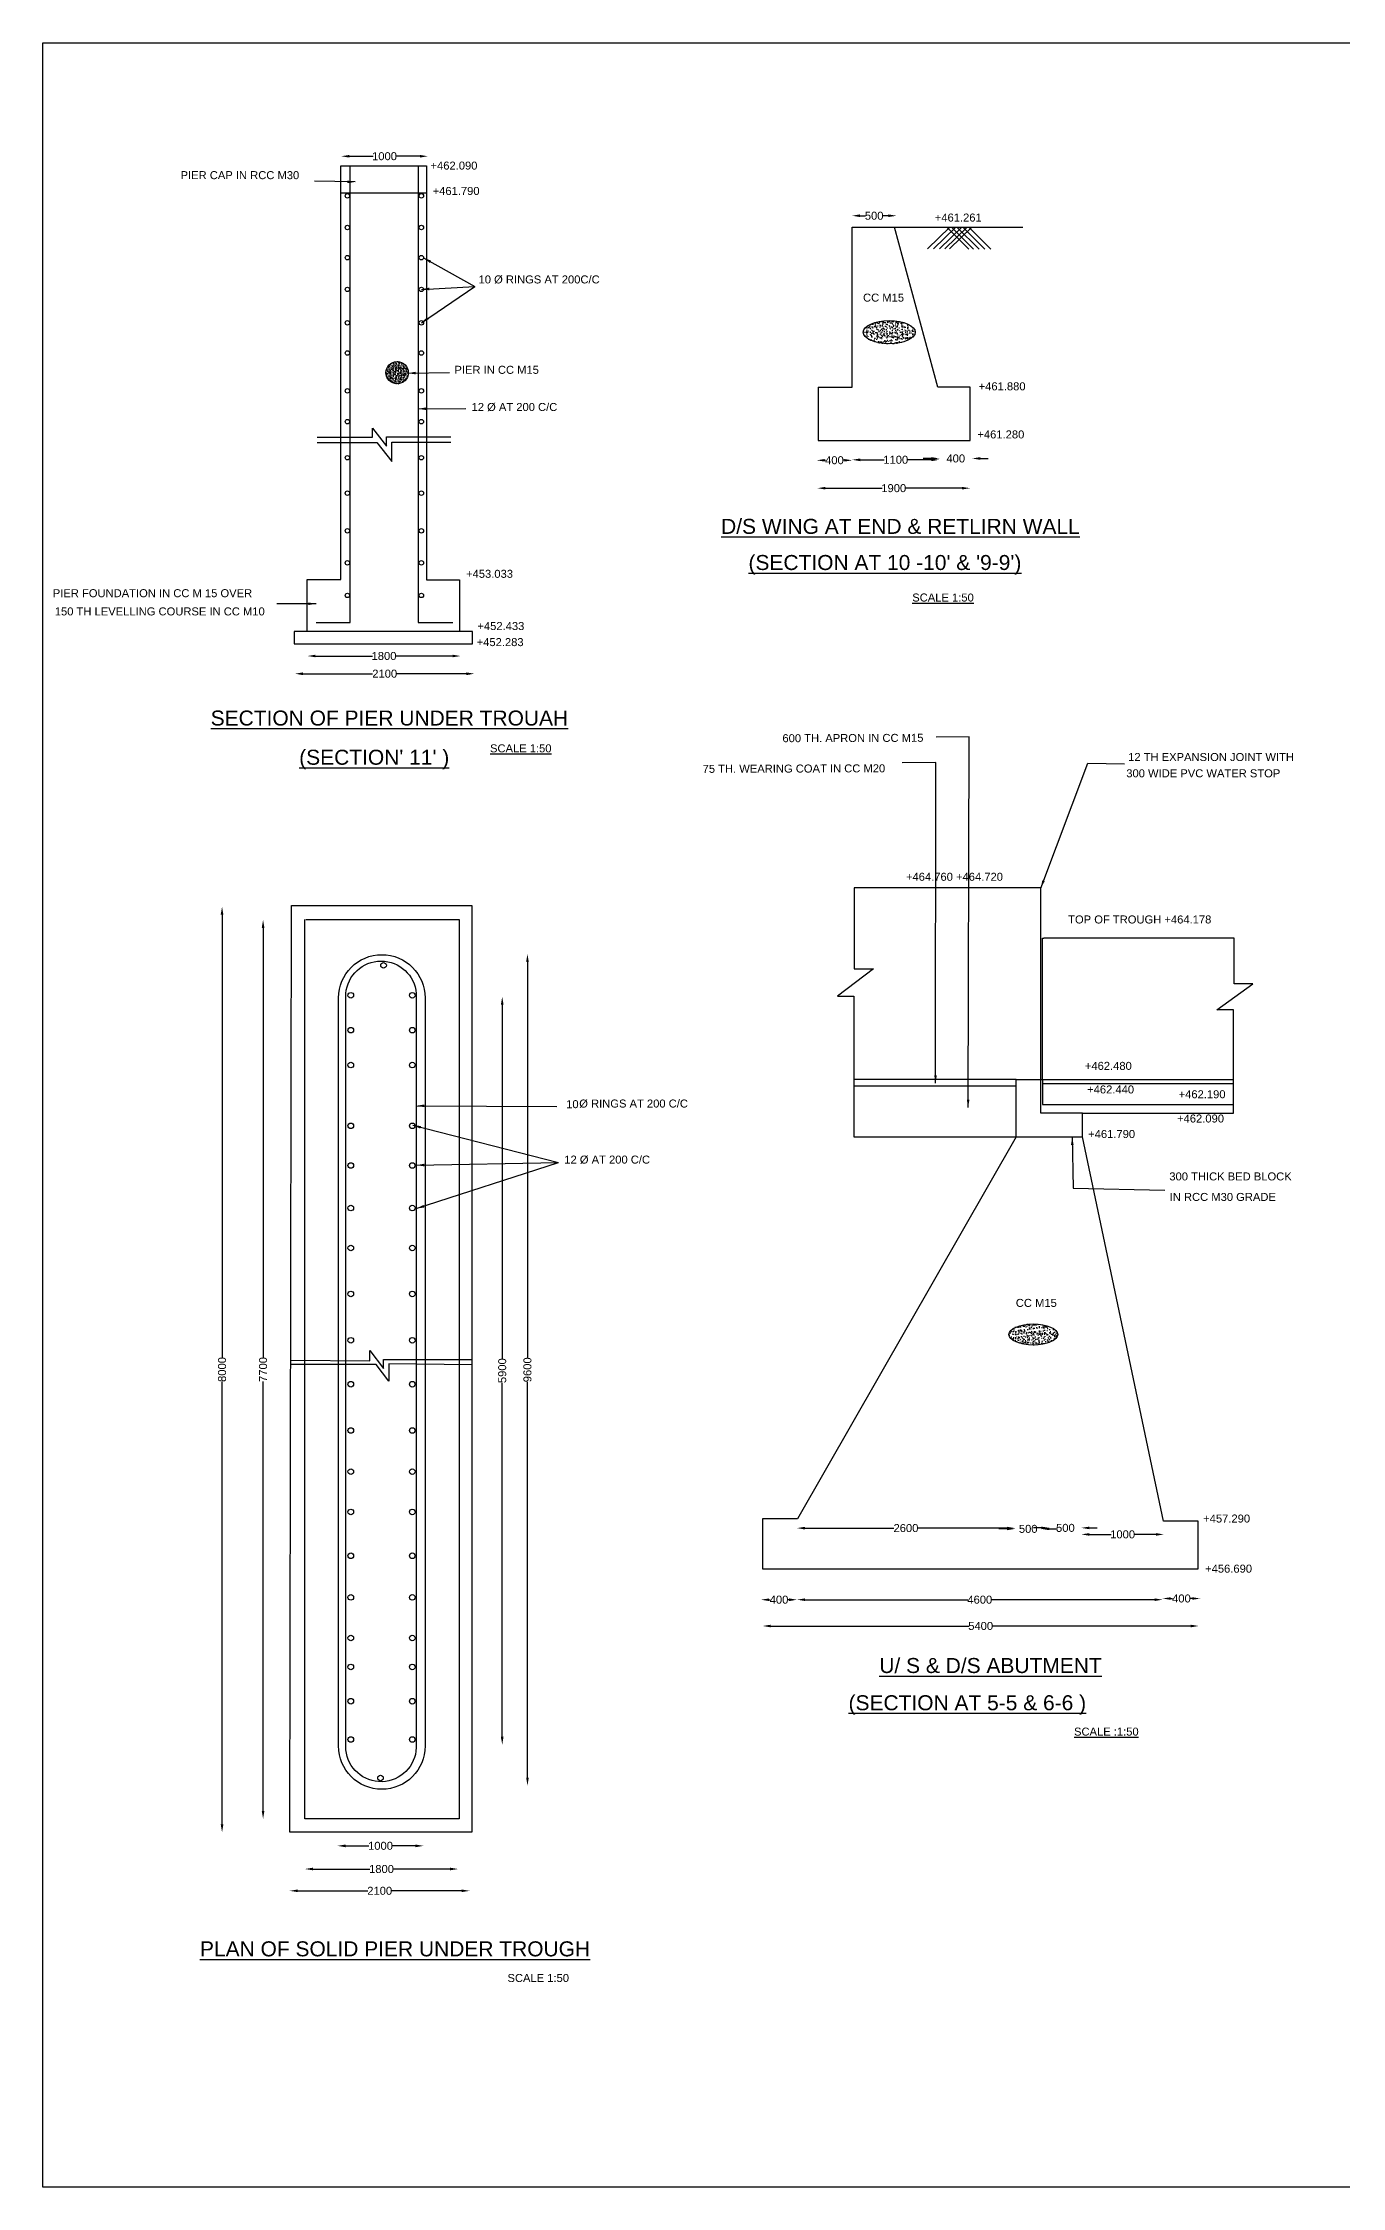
# Model space of a CAD drawing. Header units: millimetres. Extents: x 5124 to 2362688, y 2311 to 45694195.
# Drawn here: x 2332710 to 2345698, y 45672755 to 45694195 of the extents above; entities that cross this region are included whole.
import ezdxf

# ---------------------------------------------------------------- set-up
doc = ezdxf.new("R2010")
doc.units = ezdxf.units.MM
doc.header["$MEASUREMENT"] = 0
for name, color, linetype in [('DIMENSION', 7, 'Continuous'), ('DRAWING', 2, 'Continuous'), ('TEXT', 7, 'Continuous')]:
    doc.layers.add(name, color=color, linetype=linetype)
doc.styles.get("Standard").update_dxf_attribs({"font": 'arial.ttf', "height": 80})
doc.dimstyles.get("Standard").update_dxf_attribs({"dimtxt": 80, "dimasz": 80, "dimexe": 0.18, "dimexo": 0.0625, "dimgap": 0.09, "dimtad": 0, "dimdec": 0, "dimzin": 0, "dimdsep": 46, "dimtxsty": 'Standard', "dimcen": 0.09, "dimse1": 1, "dimse2": 1, "dimadec": 0, "dimazin": 0, "dimtfac": 1, "dimtdec": 0, "dimtofl": 0, "dimtmove": 0, "dimatfit": 3, "dimfxl": 1, "dimtolj": 1, "dimtzin": 0, "dimarcsym": 0})
pattern_1 = [(50, (0, 0), (71.72601826, -6.2752135), [7.5, -82.5]), (355, (0, 0), (-13.87513336, 75.21921337), [6, -66]), (100.4514, (5.98, -0.52), (57.85093817, 68.94395421), [6.374019, -70.1142112]), (46.1842, (0, 20), (106.72410486, -16.55190143), [11.25, -123.75]), (96.6356, (8.89, 18.62), (93.46627055, 97.4117871), [9.5610288, -105.1713]), (351.1842, (0, 20), (93.4661945, 97.4118601), [9, -99]), (21, (10, 15), (59.69070521, -40.26188907), [7.5, -82.5]), (326, (10, 15), (24.33153319, 72.5150045), [6, -66]), (71.4514, (14.974, 11.645), (84.02226286, 32.25304967), [6.374019, -70.1142112]), (37.5, (0, 0), (1.215985532, 33.289385383), [0, -65.2, 0, -67, 0, -66.25]), (7.5, (0, 0), (26.306953744, 39.441171188), [0, -38.2, 0, -63.7, 0, -25.25]), (327.5, (-22.3, 0), (53.382243617, -2.255487173), [0, -25, 0, -78, 0, -103.5]), (317.5, (-32.3, 0), (58.318616934, 10.010498233), [0, -32.5, 0, -51.8, 0, -73.5])]

# ---------------------------------------------------------------- blocks, each defined once
blk = doc.blocks.new('*D54')
at = {"layer": 'Defpoints', "color": 0, "transparency": 16777216}
for p in [(2335692, 45693065), (2336559, 45693061), (2336559, 45693059)]:
    blk.add_point(p, dxfattribs=at)
at = {"layer": 'DIMENSION', "color": 0, "lineweight": -2, "transparency": 16777216}
for p, q in [((2335772, 45693061), (2336010, 45693061)), ((2336479, 45693061), (2336241, 45693061))]:
    blk.add_line(p, q, dxfattribs=at)
at = {"layer": 'DIMENSION', "color": 0, "transparency": 16777216}
for points in [[(2335772, 45693074), (2335772, 45693048), (2335692, 45693061)], [(2336479, 45693074), (2336479, 45693048), (2336559, 45693061)]]:
    blk.add_solid(points, dxfattribs=at)
at = {"layer": 'DIMENSION', "color": 0, "transparency": 16777216, "insert": (2336125, 45693061), "char_height": 80, "attachment_point": 5}
blk.add_mtext('\\A1;1000', dxfattribs=at)
blk = doc.blocks.new('*D55')
at = {"layer": 'Defpoints', "color": 0, "transparency": 16777216}
for p in [(2335355, 45688080), (2336885, 45688066), (2336885, 45688064)]:
    blk.add_point(p, dxfattribs=at)
at = {"layer": 'DIMENSION', "color": 0, "lineweight": -2, "transparency": 16777216}
for p, q in [((2335435, 45688064), (2336004, 45688064)), ((2336805, 45688064), (2336235, 45688064))]:
    blk.add_line(p, q, dxfattribs=at)
at = {"layer": 'DIMENSION', "color": 0, "transparency": 16777216}
for points in [[(2335435, 45688077), (2335435, 45688051), (2335355, 45688064)], [(2336805, 45688077), (2336805, 45688051), (2336885, 45688064)]]:
    blk.add_solid(points, dxfattribs=at)
at = {"layer": 'DIMENSION', "color": 0, "transparency": 16777216, "insert": (2336120, 45688064), "char_height": 80, "attachment_point": 5}
blk.add_mtext('\\A1;1800', dxfattribs=at)
blk = doc.blocks.new('*D56')
at = {"layer": 'Defpoints', "color": 0, "transparency": 16777216}
for p in [(2335230, 45687887), (2335230, 45687884), (2337023, 45687874)]:
    blk.add_point(p, dxfattribs=at)
at = {"layer": 'DIMENSION', "color": 0, "lineweight": -2, "transparency": 16777216}
for p, q in [((2335310, 45687887), (2336006, 45687887)), ((2336943, 45687887), (2336247, 45687887))]:
    blk.add_line(p, q, dxfattribs=at)
at = {"layer": 'DIMENSION', "color": 0, "transparency": 16777216}
for points in [[(2335310, 45687900), (2335310, 45687873), (2335230, 45687887)], [(2336943, 45687900), (2336943, 45687873), (2337023, 45687887)]]:
    blk.add_solid(points, dxfattribs=at)
at = {"layer": 'DIMENSION', "color": 0, "transparency": 16777216, "insert": (2336127, 45687887), "char_height": 80, "attachment_point": 5}
blk.add_mtext('\\A1;2100', dxfattribs=at)
blk = doc.blocks.new('*D57')
at = {"layer": 'Defpoints', "color": 0, "transparency": 16777216}
for p in [(2340453, 45689739), (2341979, 45689752), (2341979, 45689742)]:
    blk.add_point(p, dxfattribs=at)
at = {"layer": 'DIMENSION', "color": 0, "lineweight": -2, "transparency": 16777216}
for p, q in [((2340533, 45689742), (2341100, 45689742)), ((2341899, 45689742), (2341332, 45689742))]:
    blk.add_line(p, q, dxfattribs=at)
at = {"layer": 'DIMENSION', "color": 0, "transparency": 16777216}
for points in [[(2340533, 45689755), (2340533, 45689729), (2340453, 45689742)], [(2341899, 45689755), (2341899, 45689729), (2341979, 45689742)]]:
    blk.add_solid(points, dxfattribs=at)
at = {"layer": 'DIMENSION', "color": 0, "transparency": 16777216, "insert": (2341216, 45689742), "char_height": 80, "attachment_point": 5}
blk.add_mtext('\\A1;1900', dxfattribs=at)
blk = doc.blocks.new('*D58')
at = {"layer": 'Defpoints', "color": 0, "transparency": 16777216}
for p in [(2340446, 45690021), (2340446, 45690017), (2340801, 45690005)]:
    blk.add_point(p, dxfattribs=at)
at = {"layer": 'DIMENSION', "color": 0, "lineweight": -2, "transparency": 16777216}
for p, q in [((2340526, 45690021), (2340533, 45690021)), ((2340721, 45690021), (2340713, 45690021))]:
    blk.add_line(p, q, dxfattribs=at)
at = {"layer": 'DIMENSION', "color": 0, "transparency": 16777216}
for points in [[(2340526, 45690034), (2340526, 45690008), (2340446, 45690021)], [(2340721, 45690034), (2340721, 45690008), (2340801, 45690021)]]:
    blk.add_solid(points, dxfattribs=at)
at = {"layer": 'DIMENSION', "color": 0, "transparency": 16777216, "insert": (2340623, 45690021), "char_height": 80, "attachment_point": 5}
blk.add_mtext('\\A1;400', dxfattribs=at)
blk = doc.blocks.new('*D59')
at = {"layer": 'Defpoints', "color": 0, "transparency": 16777216}
for p in [(2340801, 45690021), (2341671, 45690026), (2341671, 45690021)]:
    blk.add_point(p, dxfattribs=at)
at = {"layer": 'DIMENSION', "color": 0, "lineweight": -2, "transparency": 16777216}
for p, q in [((2340881, 45690026), (2341120, 45690026)), ((2341591, 45690026), (2341352, 45690026))]:
    blk.add_line(p, q, dxfattribs=at)
at = {"layer": 'DIMENSION', "color": 0, "transparency": 16777216}
for points in [[(2340881, 45690039), (2340881, 45690012), (2340801, 45690026)], [(2341591, 45690039), (2341591, 45690012), (2341671, 45690026)]]:
    blk.add_solid(points, dxfattribs=at)
at = {"layer": 'DIMENSION', "color": 0, "transparency": 16777216, "insert": (2341236, 45690026), "char_height": 80, "attachment_point": 5}
blk.add_mtext('\\A1;1100', dxfattribs=at)
blk = doc.blocks.new('*D60')
at = {"layer": 'Defpoints', "color": 0, "transparency": 16777216}
for p in [(2341671, 45690026), (2342001, 45690039), (2342001, 45690023)]:
    blk.add_point(p, dxfattribs=at)
at = {"layer": 'DIMENSION', "color": 0, "lineweight": -2, "transparency": 16777216}
for p, q in [((2341591, 45690039), (2341511, 45690039)), ((2342081, 45690039), (2342161, 45690039))]:
    blk.add_line(p, q, dxfattribs=at)
at = {"layer": 'DIMENSION', "color": 0, "transparency": 16777216}
for points in [[(2341591, 45690053), (2341591, 45690026), (2341671, 45690039)], [(2342081, 45690053), (2342081, 45690026), (2342001, 45690039)]]:
    blk.add_solid(points, dxfattribs=at)
at = {"layer": 'DIMENSION', "color": 0, "transparency": 16777216, "insert": (2341836, 45690039), "char_height": 80, "attachment_point": 5}
blk.add_mtext('\\A1;400', dxfattribs=at)
blk = doc.blocks.new('*D61')
at = {"layer": 'Defpoints', "color": 0, "transparency": 16777216}
for p in [(2340799, 45692484), (2341242, 45692480), (2341242, 45692466)]:
    blk.add_point(p, dxfattribs=at)
at = {"layer": 'DIMENSION', "color": 0, "lineweight": -2, "transparency": 16777216}
for p, q in [((2340879, 45692466), (2340932, 45692466)), ((2341162, 45692466), (2341109, 45692466))]:
    blk.add_line(p, q, dxfattribs=at)
at = {"layer": 'DIMENSION', "color": 0, "transparency": 16777216}
for points in [[(2340879, 45692480), (2340879, 45692453), (2340799, 45692466)], [(2341162, 45692480), (2341162, 45692453), (2341242, 45692466)]]:
    blk.add_solid(points, dxfattribs=at)
at = {"layer": 'DIMENSION', "color": 0, "transparency": 16777216, "insert": (2341020, 45692466), "char_height": 80, "attachment_point": 5}
blk.add_mtext('\\A1;500', dxfattribs=at)
blk = doc.blocks.new('*D77')
at = {"layer": 'Defpoints', "color": 0, "transparency": 16777216}
for p in [(2340249, 45679339), (2342428, 45679344), (2342428, 45679339)]:
    blk.add_point(p, dxfattribs=at)
at = {"layer": 'DIMENSION', "color": 0, "lineweight": -2, "transparency": 16777216}
for p, q in [((2340329, 45679344), (2341218, 45679344)), ((2342348, 45679344), (2341458, 45679344))]:
    blk.add_line(p, q, dxfattribs=at)
at = {"layer": 'DIMENSION', "color": 0, "transparency": 16777216}
for points in [[(2340329, 45679357), (2340329, 45679330), (2340249, 45679344)], [(2342348, 45679357), (2342348, 45679330), (2342428, 45679344)]]:
    blk.add_solid(points, dxfattribs=at)
at = {"layer": 'DIMENSION', "color": 0, "transparency": 16777216, "insert": (2341338, 45679344), "char_height": 80, "attachment_point": 5}
blk.add_mtext('\\A1;2600', dxfattribs=at)
blk = doc.blocks.new('*D78')
at = {"layer": 'Defpoints', "color": 0, "transparency": 16777216}
for p in [(2342428, 45679339), (2342692, 45679339), (2342692, 45679336)]:
    blk.add_point(p, dxfattribs=at)
at = {"layer": 'DIMENSION', "color": 0, "lineweight": -2, "transparency": 16777216}
for p, q in [((2342348, 45679336), (2342268, 45679336)), ((2342772, 45679336), (2342852, 45679336))]:
    blk.add_line(p, q, dxfattribs=at)
at = {"layer": 'DIMENSION', "color": 0, "transparency": 16777216}
for points in [[(2342348, 45679349), (2342348, 45679323), (2342428, 45679336)], [(2342772, 45679349), (2342772, 45679323), (2342692, 45679336)]]:
    blk.add_solid(points, dxfattribs=at)
at = {"layer": 'DIMENSION', "color": 0, "transparency": 16777216, "insert": (2342560, 45679336), "char_height": 80, "attachment_point": 5}
blk.add_mtext('\\A1;500', dxfattribs=at)
blk = doc.blocks.new('*D79')
at = {"layer": 'Defpoints', "color": 0, "transparency": 16777216}
for p in [(2342772, 45679336), (2343091, 45679346), (2343091, 45679336)]:
    blk.add_point(p, dxfattribs=at)
at = {"layer": 'DIMENSION', "color": 0, "lineweight": -2, "transparency": 16777216}
for p, q in [((2342692, 45679346), (2342612, 45679346)), ((2343171, 45679346), (2343251, 45679346))]:
    blk.add_line(p, q, dxfattribs=at)
at = {"layer": 'DIMENSION', "color": 0, "transparency": 16777216}
for points in [[(2342692, 45679359), (2342692, 45679333), (2342772, 45679346)], [(2343171, 45679359), (2343171, 45679333), (2343091, 45679346)]]:
    blk.add_solid(points, dxfattribs=at)
at = {"layer": 'DIMENSION', "color": 0, "transparency": 16777216, "insert": (2342932, 45679346), "char_height": 80, "attachment_point": 5}
blk.add_mtext('\\A1;500', dxfattribs=at)
blk = doc.blocks.new('*D80')
at = {"layer": 'Defpoints', "color": 0, "transparency": 16777216}
for p in [(2343091, 45679346), (2343917, 45679339), (2343917, 45679281)]:
    blk.add_point(p, dxfattribs=at)
at = {"layer": 'DIMENSION', "color": 0, "lineweight": -2, "transparency": 16777216}
for p, q in [((2343171, 45679281), (2343388, 45679281)), ((2343837, 45679281), (2343620, 45679281))]:
    blk.add_line(p, q, dxfattribs=at)
at = {"layer": 'DIMENSION', "color": 0, "transparency": 16777216}
for points in [[(2343171, 45679294), (2343171, 45679268), (2343091, 45679281)], [(2343837, 45679294), (2343837, 45679268), (2343917, 45679281)]]:
    blk.add_solid(points, dxfattribs=at)
at = {"layer": 'DIMENSION', "color": 0, "transparency": 16777216, "insert": (2343504, 45679281), "char_height": 80, "attachment_point": 5}
blk.add_mtext('\\A1;1000', dxfattribs=at)
blk = doc.blocks.new('*D81')
at = {"layer": 'Defpoints', "color": 0, "transparency": 16777216}
for p in [(2339890, 45678646), (2339890, 45678628), (2340249, 45678637)]:
    blk.add_point(p, dxfattribs=at)
at = {"layer": 'DIMENSION', "color": 0, "lineweight": -2, "transparency": 16777216}
for p, q in [((2339970, 45678628), (2339979, 45678628)), ((2340169, 45678628), (2340159, 45678628))]:
    blk.add_line(p, q, dxfattribs=at)
at = {"layer": 'DIMENSION', "color": 0, "transparency": 16777216}
for points in [[(2339970, 45678641), (2339970, 45678614), (2339890, 45678628)], [(2340169, 45678641), (2340169, 45678614), (2340249, 45678628)]]:
    blk.add_solid(points, dxfattribs=at)
at = {"layer": 'DIMENSION', "color": 0, "transparency": 16777216, "insert": (2340069, 45678628), "char_height": 80, "attachment_point": 5}
blk.add_mtext('\\A1;400', dxfattribs=at)
blk = doc.blocks.new('*D82')
at = {"layer": 'Defpoints', "color": 0, "transparency": 16777216}
for p in [(2340249, 45678628), (2343904, 45678628), (2343904, 45678604)]:
    blk.add_point(p, dxfattribs=at)
at = {"layer": 'DIMENSION', "color": 0, "lineweight": -2, "transparency": 16777216}
for p, q in [((2340329, 45678628), (2341955, 45678628)), ((2343824, 45678628), (2342197, 45678628))]:
    blk.add_line(p, q, dxfattribs=at)
at = {"layer": 'DIMENSION', "color": 0, "transparency": 16777216}
for points in [[(2340329, 45678641), (2340329, 45678615), (2340249, 45678628)], [(2343824, 45678641), (2343824, 45678615), (2343904, 45678628)]]:
    blk.add_solid(points, dxfattribs=at)
at = {"layer": 'DIMENSION', "color": 0, "transparency": 16777216, "insert": (2342076, 45678628), "char_height": 80, "attachment_point": 5}
blk.add_mtext('\\A1;4600', dxfattribs=at)
blk = doc.blocks.new('*D83')
at = {"layer": 'Defpoints', "color": 0, "transparency": 16777216}
for p in [(2343904, 45678628), (2344280, 45678640), (2344280, 45678628)]:
    blk.add_point(p, dxfattribs=at)
at = {"layer": 'DIMENSION', "color": 0, "lineweight": -2, "transparency": 16777216}
for p, q in [((2343984, 45678640), (2344002, 45678640)), ((2344200, 45678640), (2344182, 45678640))]:
    blk.add_line(p, q, dxfattribs=at)
at = {"layer": 'DIMENSION', "color": 0, "transparency": 16777216}
for points in [[(2343984, 45678653), (2343984, 45678627), (2343904, 45678640)], [(2344200, 45678653), (2344200, 45678627), (2344280, 45678640)]]:
    blk.add_solid(points, dxfattribs=at)
at = {"layer": 'DIMENSION', "color": 0, "transparency": 16777216, "insert": (2344092, 45678640), "char_height": 80, "attachment_point": 5}
blk.add_mtext('\\A1;400', dxfattribs=at)
blk = doc.blocks.new('*D84')
at = {"layer": 'Defpoints', "color": 0, "transparency": 16777216}
for p in [(2339905, 45678397), (2339905, 45678365), (2344265, 45678360)]:
    blk.add_point(p, dxfattribs=at)
at = {"layer": 'DIMENSION', "color": 0, "lineweight": -2, "transparency": 16777216}
for p, q in [((2339985, 45678365), (2341966, 45678365)), ((2344185, 45678365), (2342204, 45678365))]:
    blk.add_line(p, q, dxfattribs=at)
at = {"layer": 'DIMENSION', "color": 0, "transparency": 16777216}
for points in [[(2339985, 45678378), (2339985, 45678352), (2339905, 45678365)], [(2344185, 45678378), (2344185, 45678352), (2344265, 45678365)]]:
    blk.add_solid(points, dxfattribs=at)
at = {"layer": 'DIMENSION', "color": 0, "transparency": 16777216, "insert": (2342085, 45678365), "char_height": 80, "attachment_point": 5}
blk.add_mtext('\\A1;5400', dxfattribs=at)
blk = doc.blocks.new('*D90')
at = {"layer": 'Defpoints', "color": 0, "transparency": 16777216}
for p in [(2336975, 45675717), (2335178, 45675702), (2336975, 45675696)]:
    blk.add_point(p, dxfattribs=at)
at = {"layer": 'DIMENSION', "color": 0, "lineweight": -2, "transparency": 16777216}
for p, q in [((2335258, 45675717), (2335957, 45675717)), ((2336895, 45675717), (2336197, 45675717))]:
    blk.add_line(p, q, dxfattribs=at)
at = {"layer": 'DIMENSION', "color": 0, "transparency": 16777216}
for points in [[(2335258, 45675731), (2335258, 45675704), (2335178, 45675717)], [(2336895, 45675731), (2336895, 45675704), (2336975, 45675717)]]:
    blk.add_solid(points, dxfattribs=at)
at = {"layer": 'DIMENSION', "color": 0, "transparency": 16777216, "insert": (2336077, 45675717), "char_height": 80, "attachment_point": 5}
blk.add_mtext('\\A1;2100', dxfattribs=at)
blk = doc.blocks.new('*D91')
at = {"layer": 'Defpoints', "color": 0, "transparency": 16777216}
for p in [(2335330, 45675935), (2335330, 45675935), (2336860, 45675935)]:
    blk.add_point(p, dxfattribs=at)
at = {"layer": 'DIMENSION', "color": 0, "lineweight": -2, "transparency": 16777216}
for p, q in [((2335410, 45675935), (2335979, 45675935)), ((2336780, 45675935), (2336210, 45675935))]:
    blk.add_line(p, q, dxfattribs=at)
at = {"layer": 'DIMENSION', "color": 0, "transparency": 16777216}
for points in [[(2335410, 45675949), (2335410, 45675922), (2335330, 45675935)], [(2336780, 45675949), (2336780, 45675922), (2336860, 45675935)]]:
    blk.add_solid(points, dxfattribs=at)
at = {"layer": 'DIMENSION', "color": 0, "transparency": 16777216, "insert": (2336095, 45675935), "char_height": 80, "attachment_point": 5}
blk.add_mtext('\\A1;1800', dxfattribs=at)
blk = doc.blocks.new('*D92')
at = {"layer": 'Defpoints', "color": 0, "transparency": 16777216}
for p in [(2335655, 45676167), (2335655, 45676167), (2336514, 45676164)]:
    blk.add_point(p, dxfattribs=at)
at = {"layer": 'DIMENSION', "color": 0, "lineweight": -2, "transparency": 16777216}
for p, q in [((2335735, 45676167), (2335969, 45676167)), ((2336434, 45676167), (2336200, 45676167))]:
    blk.add_line(p, q, dxfattribs=at)
at = {"layer": 'DIMENSION', "color": 0, "transparency": 16777216}
for points in [[(2335735, 45676180), (2335735, 45676153), (2335655, 45676167)], [(2336434, 45676180), (2336434, 45676153), (2336514, 45676167)]]:
    blk.add_solid(points, dxfattribs=at)
at = {"layer": 'DIMENSION', "color": 0, "transparency": 16777216, "insert": (2336085, 45676167), "char_height": 80, "attachment_point": 5}
blk.add_mtext('\\A1;1000', dxfattribs=at)
blk = doc.blocks.new('*D93')
at = {"layer": 'Defpoints', "color": 0, "transparency": 16777216}
for p in [(2337567, 45685085), (2337551, 45676769), (2337554, 45676769)]:
    blk.add_point(p, dxfattribs=at)
at = {"layer": 'DIMENSION', "color": 0, "lineweight": -2, "transparency": 16777216}
for p, q in [((2337554, 45685005), (2337554, 45681046)), ((2337554, 45676849), (2337554, 45680807))]:
    blk.add_line(p, q, dxfattribs=at)
at = {"layer": 'DIMENSION', "color": 0, "transparency": 16777216}
for points in [[(2337541, 45685005), (2337567, 45685005), (2337554, 45685085)], [(2337541, 45676849), (2337567, 45676849), (2337554, 45676769)]]:
    blk.add_solid(points, dxfattribs=at)
at = {"layer": 'DIMENSION', "color": 0, "transparency": 16777216, "insert": (2337554, 45680927), "char_height": 80, "attachment_point": 5, "rotation": 90}
blk.add_mtext('\\A1;9600', dxfattribs=at)
blk = doc.blocks.new('*D94')
at = {"layer": 'Defpoints', "color": 0, "transparency": 16777216}
for p in [(2337302, 45684657), (2337303, 45684657), (2337278, 45677178)]:
    blk.add_point(p, dxfattribs=at)
at = {"layer": 'DIMENSION', "color": 0, "lineweight": -2, "transparency": 16777216}
for p, q in [((2337302, 45684577), (2337302, 45681037)), ((2337302, 45677258), (2337302, 45680798))]:
    blk.add_line(p, q, dxfattribs=at)
at = {"layer": 'DIMENSION', "color": 0, "transparency": 16777216}
for points in [[(2337288, 45684577), (2337315, 45684577), (2337302, 45684657)], [(2337288, 45677258), (2337315, 45677258), (2337302, 45677178)]]:
    blk.add_solid(points, dxfattribs=at)
at = {"layer": 'DIMENSION', "color": 0, "transparency": 16777216, "insert": (2337302, 45680918), "char_height": 80, "attachment_point": 5, "rotation": 90}
blk.add_mtext('\\A1;5900', dxfattribs=at)
blk = doc.blocks.new('*D95')
at = {"layer": 'Defpoints', "color": 0, "transparency": 16777216}
for p in [(2334911, 45685426), (2334920, 45685426), (2334863, 45676435)]:
    blk.add_point(p, dxfattribs=at)
at = {"layer": 'DIMENSION', "color": 0, "lineweight": -2, "transparency": 16777216}
for p, q in [((2334911, 45685346), (2334911, 45681049)), ((2334911, 45676515), (2334911, 45680811))]:
    blk.add_line(p, q, dxfattribs=at)
at = {"layer": 'DIMENSION', "color": 0, "transparency": 16777216}
for points in [[(2334898, 45685346), (2334924, 45685346), (2334911, 45685426)], [(2334898, 45676515), (2334924, 45676515), (2334911, 45676435)]]:
    blk.add_solid(points, dxfattribs=at)
at = {"layer": 'DIMENSION', "color": 0, "transparency": 16777216, "insert": (2334911, 45680930), "char_height": 80, "attachment_point": 5, "rotation": 90}
blk.add_mtext('\\A1;7700', dxfattribs=at)
blk = doc.blocks.new('*D96')
at = {"layer": 'Defpoints', "color": 0, "transparency": 16777216}
for p in [(2334539, 45685557), (2334501, 45676303), (2334504, 45676303)]:
    blk.add_point(p, dxfattribs=at)
at = {"layer": 'DIMENSION', "color": 0, "lineweight": -2, "transparency": 16777216}
for p, q in [((2334501, 45685477), (2334501, 45681049)), ((2334501, 45676383), (2334501, 45680810))]:
    blk.add_line(p, q, dxfattribs=at)
at = {"layer": 'DIMENSION', "color": 0, "transparency": 16777216}
for points in [[(2334487, 45685477), (2334514, 45685477), (2334501, 45685557)], [(2334487, 45676383), (2334514, 45676383), (2334501, 45676303)]]:
    blk.add_solid(points, dxfattribs=at)
at = {"layer": 'DIMENSION', "color": 0, "transparency": 16777216, "insert": (2334501, 45680930), "char_height": 80, "attachment_point": 5, "rotation": 90}
blk.add_mtext('\\A1;8000', dxfattribs=at)

msp = doc.modelspace()

# ---------------------------------------------------------------- hatches: boundary and pattern name
at = {"layer": 'DRAWING'}
h = msp.add_hatch(dxfattribs=at)
h.set_pattern_fill('AR-CONC', color=0, scale=10, style=0)
h.set_pattern_definition(pattern_1)
edge = h.paths.add_edge_path()
edge.add_ellipse((2341170.9, 45691302), major_axis=(-260.5, 0), ratio=0.4427084, start_angle=0, end_angle=360)
h = msp.add_hatch(dxfattribs=at)
h.set_pattern_fill('AR-CONC', color=0, scale=10, style=0)
h.set_pattern_definition(pattern_1)
edge = h.paths.add_edge_path()
edge.add_ellipse((2342611.3, 45681280), major_axis=(-243.4, 0), ratio=0.4341701, start_angle=0, end_angle=360)
at = {"layer": 'TEXT'}
h = msp.add_hatch(dxfattribs=at)
h.set_pattern_fill('AR-CONC', color=256, scale=5, style=0)
h.set_pattern_definition([(50, (0, 0), (35.86300913, -3.13760675), [3.75, -41.25]), (355, (0, 0), (-6.93756668, 37.609606685), [3, -33]), (100.4514, (2.99, -0.26), (28.925469086, 34.471977103), [3.1870095, -35.0571056]), (46.1842, (0, 10), (53.36205243, -8.275950716), [5.625, -61.875]), (96.6356, (4.447, 9.31), (46.73313528, 48.705893545), [4.7805144, -52.58565]), (351.1842, (0, 10), (46.73309726, 48.705930046), [4.5, -49.5]), (21, (5, 7.5), (29.845352606, -20.130944533), [3.75, -41.25]), (326, (5, 7.5), (12.165766596, 36.257502252), [3, -33]), (71.4514, (7.487, 5.822), (42.01113143, 16.126524835), [3.1870095, -35.0571056]), (37.5, (0, 0), (0.607992766, 16.6446926916), [0, -32.6, 0, -33.5, 0, -33.125]), (7.5, (0, 0), (13.153476872, 19.720585594), [0, -19.1, 0, -31.85, 0, -12.625]), (327.5, (-11.15, 0), (26.6911218086, -1.1277435867), [0, -12.5, 0, -39, 0, -51.75]), (317.5, (-16.15, 0), (29.159308467, 5.005249117), [0, -16.25, 0, -25.9, 0, -36.75])])
h.paths.add_polyline_path([(2336362.8, 45690896.7, 1), (2336139.6, 45690896.7, 1)])

# ---------------------------------------------------------------- linework, layer by layer
at = {"layer": 'DRAWING', "color": 0}
for points in [[(2335350.3, 45688310.4), (2335350.3, 45688828.6), (2335687.6, 45688828.6), (2335687.6, 45692964.3), (2336545.6, 45692964.3), (2336545.6, 45688826.5), (2336874.6, 45688826.5), (2336874.6, 45688310.4)], [(2335440.1, 45688400.2), (2335780.9, 45688400.2), (2335780.9, 45692964.3)], [(2336460.1, 45692964.3), (2336460.1, 45688397.5), (2336806.4, 45688397.5)], [(2335687.6, 45692695), (2336545.6, 45692695)], [(2340799.8, 45690751.1), (2340799.8, 45692351.8), (2342507.9, 45692351.8)], [(2341981.3, 45690751.1), (2341655.1, 45690751.1), (2341222.8, 45692351.8)], [(2341554.6, 45692134), (2341777.3, 45692351.8)], [(2341614.7, 45692134), (2341837.3, 45692351.8)], [(2341673.2, 45692134), (2341895.8, 45692351.8)], [(2341727.1, 45692134), (2341949.7, 45692351.8)], [(2341968.1, 45692133.2), (2341747, 45692351.8)], [(2341774.2, 45692134), (2341996.9, 45692351.8)], [(2342013.7, 45692133.2), (2341792.6, 45692351.8)], [(2342069.2, 45692133.2), (2341848, 45692351.8)], [(2342127.7, 45692133.2), (2341906.6, 45692351.8)], [(2342187.7, 45692133.2), (2341966.6, 45692351.8)], [(2340459.6, 45690751.1), (2340459.6, 45690217.5), (2341981.3, 45690217.5), (2341981.3, 45690751.1)], [(2340459.6, 45690751.1), (2340799.8, 45690751.1)], [(2335451.3, 45690251.1), (2336004.4, 45690251.1), (2336004.4, 45690341.6), (2336143.8, 45690163.3), (2336143.8, 45690255.1), (2336787.5, 45690255.1)], [(2335451.3, 45690198.4), (2336049.5, 45690198.4), (2336196.5, 45690010.5), (2336196.5, 45690202.5), (2336787.5, 45690202.5)], [(2342685.2, 45685746.6), (2340819.2, 45685746.6), (2340819.2, 45684936.8), (2341013.7, 45684936.8), (2340652.3, 45684663.4), (2340818.3, 45684663.4), (2340818.3, 45683255.1), (2342438.5, 45683255.1), (2340254.5, 45679435.7), (2339905.2, 45679435.7), (2339905.2, 45678937.1), (2344259.2, 45678937.1), (2344259.2, 45679412.9), (2343913, 45679412.9), (2343104.5, 45683255.1), (2343104.5, 45683494.2), (2344613, 45683494.2)], [(2342685.2, 45683829.6), (2342685.2, 45685241.8), (2342685.2, 45685746.6)], [(2335194.4, 45685569.4), (2336998.2, 45685569.4), (2336998.2, 45676305.2), (2335179.8, 45676305.2), (2335194.4, 45685569.4)], [(2335337.7, 45685428.1), (2336871.2, 45685428.1), (2336871.2, 45676437), (2335328.3, 45676437), (2335328.3, 45685428.1)], [(2342704.4, 45683829.6), (2342704.4, 45685241.7), (2342715, 45685241.7)], [(2344620.1, 45685241.7), (2342715, 45685241.7)], [(2344613, 45683494.2), (2344613, 45684524.8), (2344447.3, 45684524.8), (2344806.2, 45684784.6), (2344620.1, 45684784.6), (2344620.1, 45685241.7)], [(2342438.5, 45683255.1), (2342438.5, 45683829.6), (2340818.3, 45683829.6)], [(2342438.5, 45683762.3), (2340818.3, 45683762.3)], [(2342438.5, 45683829.6), (2344613, 45683829.6)], [(2343104.5, 45683494.2), (2342685.2, 45683494.2), (2342685.2, 45683829.6)], [(2342704.4, 45683829.6), (2342704.4, 45683579.6), (2344613, 45683579.6)], [(2342704.4, 45683790.8), (2344613, 45683790.8)], [(2342438.5, 45683255.1), (2343104.5, 45683255.1)], [(2335187.2, 45681021.7), (2335187.2, 45681021.7), (2335979.4, 45681016.9), (2335979.4, 45681120.1), (2336116.3, 45680941.3), (2336116.3, 45681031.3), (2336998.2, 45681031.3)], [(2336998.2, 45680977.2), (2336998.2, 45680977.2), (2336169.1, 45680986.4), (2336167.2, 45680814.6), (2336042.2, 45680979.2), (2335187.1, 45680980.5)]]:
    msp.add_lwpolyline(points, dxfattribs=at)
msp.add_lwpolyline([(2335222.6, 45688185.7), (2337004.2, 45688185.7), (2337004.2, 45688310.4), (2335222.6, 45688310.4)], close=True, dxfattribs=at)
for points in [[(2335665.8, 45677157.9), (2335665.8, 45684644.8, -1), (2336530.8, 45684644.8), (2336530.8, 45677165.5, -1), (2335665, 45677165.5)], [(2335738.5, 45684688, -0.9241807), (2336442.5, 45684688), (2336442.5, 45677149.6, -0.9374465), (2335738.5, 45677127.5)], [(2335738.5, 45677127.5), (2335738.5, 45684688, -1)]]:
    msp.add_lwpolyline(points, format="xyb", dxfattribs=at)
for centre in [(2335754, 45692664.9), (2336493.2, 45692664.9), (2335754, 45692348.2), (2336493.2, 45692348.2), (2335754, 45692047.6), (2336493.2, 45692047.6), (2335754, 45691729.6), (2336493.2, 45691729.6), (2335754, 45691396.1), (2336493.2, 45691396.1), (2335754, 45691093.6), (2336493.2, 45691093.6), (2335754, 45690714.8), (2336493.2, 45690714.8), (2335754, 45690407.1), (2336493.2, 45690407.1), (2335754, 45690046.5), (2336493.2, 45690046.5), (2335754, 45689692.3), (2336493.2, 45689692.3), (2335754, 45689316.2), (2336493.2, 45689316.2), (2335754, 45688995.6), (2336493.2, 45688995.6), (2335754, 45688669.8), (2336493.2, 45688669.8)]:
    msp.add_circle(centre, 22.4, dxfattribs=at)
for centre, major_axis, ratio in [((2341170.9, 45691302), (-260.5, 0), 0.4427084), ((2342611.3, 45681280), (-243.4, 0), 0.4341701)]:
    msp.add_ellipse(centre, major_axis=major_axis, ratio=ratio, dxfattribs=at)
at = {"layer": 'TEXT', "color": 0}
msp.add_lwpolyline([(2362665.8, 45672754.5), (2332709.7, 45672754.5), (2332709.7, 45694194.6), (2362665.8, 45694194.6)], close=True, dxfattribs=at)
at = {"layer": 'TEXT'}
for centre, radius in [((2336251.2, 45690896.7), 111.6), ((2336115.5, 45684971.1), 28), ((2335787.8, 45684671.8), 28), ((2336402.8, 45684671.8), 28), ((2335787.8, 45684322.8), 28), ((2336402.8, 45684322.8), 28), ((2335787.8, 45683973.7), 28), ((2336402.8, 45683973.7), 28), ((2335787.8, 45683366.5), 28), ((2336402.8, 45683366.5), 28), ((2335787.8, 45682969.6), 28), ((2336402.8, 45682969.6), 28), ((2335787.8, 45682544.1), 28), ((2336402.8, 45682544.1), 28), ((2335787.8, 45682144.6), 28), ((2336402.8, 45682144.6), 28), ((2335787.8, 45681685.6), 28), ((2336402.8, 45681685.6), 28), ((2335787.8, 45681221.8), 28), ((2336402.8, 45681221.8), 28), ((2335787.8, 45680782.7), 28), ((2336402.8, 45680782.7), 28), ((2335787.8, 45680319.6), 28), ((2336402.8, 45680319.6), 28), ((2335787.8, 45679908.2), 28), ((2336402.8, 45679908.2), 28), ((2335787.8, 45679505.5), 28), ((2336402.8, 45679505.5), 28), ((2335787.8, 45679067.4), 28), ((2336402.8, 45679067.4), 28), ((2335787.8, 45678651.3), 28), ((2336402.8, 45678651.3), 28), ((2335787.8, 45678245.2), 28), ((2336402.8, 45678245.2), 28), ((2335787.8, 45677955.4), 28), ((2336402.8, 45677955.4), 28), ((2335787.8, 45677613.1), 28), ((2336402.8, 45677613.1), 28), ((2335787.8, 45677230.5), 28), ((2336402.8, 45677230.5), 28), ((2336084.6, 45676845.3), 28)]:
    msp.add_circle(centre, radius, dxfattribs=at)

# ---------------------------------------------------------------- texts
at = {"layer": 'TEXT', "color": 0}
for s, height, p in [('PIER CAP IN RCC M30', 80, (2334086.3, 45692832.1)), ('+462.090', 80, (2336584.6, 45692927.6)), ('+461.790', 80, (2336606.1, 45692674.1)), ('+461.261', 80, (2341626.1, 45692407.9)), ('10 Ø RINGS AT 200C/C', 80, (2337065.1, 45691789.4)), ('CC M15', 80, (2340909, 45691607.4)), ('PIER IN CC M15', 80, (2336824, 45690885.6)), ('+461.880', 80, (2342064.6, 45690720.7)), ('12 Ø AT 200 C/C', 80, (2336995.3, 45690513.9)), ('+461.280', 80, (2342052.1, 45690239.7)), ('%%UD/S WING AT END & RETLIRN WALL', 150, (2339490, 45689285.4)), ("%%U(SECTION AT 10 -10' & '9-9')", 150, (2339763.6, 45688923.9)), ('+453.033', 80, (2336940.2, 45688846)), ('PIER FOUNDATION IN CC M 15 OVER', 80, (2332808.6, 45688652.1)), ('%%USCALE 1:50', 80, (2341400.9, 45688608.8)), ('150 TH LEVELLING COURSE IN CC M10', 80, (2332828.6, 45688469.9)), ('+452.433', 80, (2337053.6, 45688323.7)), ('+452.283', 80, (2337046.2, 45688163)), ('%%USECTION OF PIER UNDER TROUAH', 150, (2334387, 45687368.8)), ("%%U(SECTION' 11' )", 150, (2335272, 45686976.7)), ('%%USCALE 1:50', 80, (2337179.6, 45687100.7)), ('12 TH EXPANSION JOINT WITH', 80, (2343559.3, 45687013.9)), ('300 WIDE PVC WATER STOP', 80, (2343540.7, 45686851.3)), ('+464.760 +464.720', 80, (2341338.2, 45685816.5)), ('TOP OF TROUGH +464.178', 80, (2342959.6, 45685389.7)), ('+462.480', 80, (2343126.6, 45683925.8)), ('+462.440', 80, (2343149.2, 45683690.1)), ('+462.190', 80, (2344063.9, 45683642)), ('10 ', 80, (2337941.1, 45683542.9)), ('Ø RINGS AT 200 C/C', 80, (2338071.7, 45683549.1)), ('+462.090', 80, (2344048.4, 45683399.4)), ('+461.790', 80, (2343159.4, 45683244.5)), ('12 Ø AT 200 C/C', 80, (2337922.4, 45682988.7)), ('300 THICK BED BLOCK', 80, (2343971.1, 45682820.5)), ('IN RCC M30 GRADE', 80, (2343974.6, 45682615.3)), ('CC M15', 80, (2342436.2, 45681555.6)), ('+457.290', 80, (2344309.2, 45679399.7)), ('+456.690', 80, (2344328.7, 45678898.6)), ('%%UU/ S & D/S ABUTMENT', 150, (2341071.6, 45677895)), ('%%U(SECTION AT 5-5 & 6-6 )', 150, (2340764, 45677522.8)), ('%%USCALE :1:50', 80, (2343018.1, 45677269.1)), ('%%UPLAN OF SOLID PIER UNDER TROUGH', 150, (2334280.2, 45675062.1)), ('SCALE 1:50', 80, (2337354.5, 45674805.7))]:
    msp.add_text(s, height=height, dxfattribs=at).set_placement(p)
for s, p in [('600 TH. APRON IN CC M15', (2340103.2, 45687201.8)), ('75 TH. WEARING COAT IN CC M20', (2339305.2, 45686895.5))]:
    msp.add_text(s, height=80, rotation=0.17865, dxfattribs=at).set_placement(p)

# ---------------------------------------------------------------- dimensions: what is measured, and where the dimension line sits
at = {"layer": 'DIMENSION', "color": 0}
for base, p1, p2, text, picture, middle in [((2336558.9, 45693060.9), (2335691.7, 45693065.1), (2336558.9, 45693058.8), '1000', '*D54', (2336125.3, 45693060.9)), ((2341242.2, 45692466.4), (2340798.6, 45692484.5), (2341242.2, 45692480.5), '500', '*D61', (2341020.4, 45692466.4)), ((2341671.3, 45690025.7), (2340800.7, 45690021.1), (2341671.3, 45690021.1), '1100', '*D59', (2341236, 45690025.7)), ((2342000.9, 45690039.3), (2341671.3, 45690025.7), (2342000.9, 45690023.4), '400', '*D60', (2341836.1, 45690039.3)), ((2340446.1, 45690021.1), (2340800.7, 45690005.2), (2340446.1, 45690016.6), '400', '*D58', (2340623.4, 45690021.1)), ((2341978.9, 45689741.9), (2340453.2, 45689738.7), (2341978.9, 45689751.7), '1900', '*D57', (2341216, 45689741.9)), ((2335230.2, 45687886.8), (2337022.9, 45687874.5), (2335230.2, 45687883.6), '2100', '*D56', (2336126.6, 45687886.8)), ((2336884.8, 45688063.9), (2335354.7, 45688079.7), (2336884.8, 45688065.7), '1800', '*D55', (2336119.7, 45688063.9)), ((2342427.5, 45679343.8), (2340249.3, 45679338.6), (2342427.5, 45679338.6), '2600', '*D77', (2341338.4, 45679343.8)), ((2342692.4, 45679336), (2342427.5, 45679338.6), (2342692.4, 45679338.6), '500', '*D78', (2342560, 45679336)), ((2343091.2, 45679345.9), (2342772.4, 45679336), (2343091.2, 45679336), '500', '*D79', (2342931.8, 45679345.9)), ((2343916.9, 45679280.9), (2343091.2, 45679345.9), (2343916.9, 45679339.5), '1000', '*D80', (2343504.1, 45679280.9)), ((2339890.3, 45678627.7), (2340248.6, 45678636.7), (2339890.3, 45678645.7), '400', '*D81', (2340069.4, 45678627.7)), ((2343904, 45678627.9), (2340248.6, 45678627.7), (2343904, 45678604), '4600', '*D82', (2342076.3, 45678627.9)), ((2344280.4, 45678639.9), (2343904, 45678627.9), (2344280.4, 45678627.9), '400', '*D83', (2344092.2, 45678639.9)), ((2339905.5, 45678365), (2344264.5, 45678359.6), (2339905.5, 45678397), '5400', '*D84', (2342085, 45678365)), ((2335655.2, 45676166.6), (2336514.1, 45676164), (2335655.2, 45676166.6), '1000', '*D92', (2336084.7, 45676166.6)), ((2335330, 45675935.2), (2336859.5, 45675935.2), (2335330, 45675935.2), '1800', '*D91', (2336094.8, 45675935.2)), ((2336975.3, 45675717.2), (2335177.9, 45675702.1), (2336975.3, 45675696.4), '2100', '*D90', (2336076.6, 45675717.2))]:
    dim = msp.add_linear_dim(base=base, p1=p1, p2=p2, text=text, dimstyle='Standard', dxfattribs=at)
    dim.commit()
    dim.dimension.update_dxf_attribs({"geometry": picture, "text_midpoint": middle})
for base, p1, p2, text, picture, middle in [((2334500.7, 45676303.1), (2334538.5, 45685556.8), (2334504.3, 45676303.1), '8000', '*D96', (2334500.7, 45680930)), ((2334911, 45685426.2), (2334863, 45676434.5), (2334920.2, 45685426.2), '7700', '*D95', (2334911, 45680930.4)), ((2337554.2, 45676768.5), (2337566.7, 45685084.5), (2337550.7, 45676768.5), '9600', '*D93', (2337554.2, 45680926.5)), ((2337301.8, 45684657.3), (2337277.9, 45677177.9), (2337303.3, 45684657.3), '5900', '*D94', (2337301.8, 45680917.6))]:
    dim = msp.add_linear_dim(base=base, p1=p1, p2=p2, angle=90, text=text, dimstyle='Standard', dxfattribs=at)
    dim.commit()
    dim.dimension.update_dxf_attribs({"geometry": picture, "text_midpoint": middle})

# ---------------------------------------------------------------- leaders
for points in [[(2335832, 45692804), (2335425.8, 45692811)], [(2336515.4, 45692044.8), (2337027.3, 45691758.7)], [(2336493.2, 45691729.6), (2337027.3, 45691758.7)], [(2336493.2, 45691396.1), (2337027.3, 45691758.7)], [(2336356.7, 45690891.8), (2336775.7, 45690899.2)], [(2336460.1, 45690535.9), (2336936.3, 45690537.8)], [(2335442.2, 45688586.5), (2335048.7, 45688586.5)], [(2341959.4, 45683549), (2341970.1, 45687256.3), (2341639.2, 45687251.5)], [(2341633.5, 45683791.6), (2341635.4, 45686998.6), (2341301.1, 45686994.7)], [(2342685.2, 45685742.1), (2343154.7, 45686991.5), (2343523.4, 45686985.5)], [(2336442.5, 45683566.7), (2337847.8, 45683559.7)], [(2336408.9, 45683371.4), (2337864.5, 45683000.7)], [(2342999.7, 45683255.1), (2343008.6, 45682744.6), (2343926.4, 45682724.1)], [(2336442.5, 45682972.6), (2337864.5, 45683000.7)], [(2336442.5, 45682538.1), (2337864.5, 45683000.7)]]:
    msp.add_leader(points, dimstyle='Standard', override={"dimgap": 0.09, "dimtad": 0}, dxfattribs=at)

doc.saveas('drawing.dxf')
